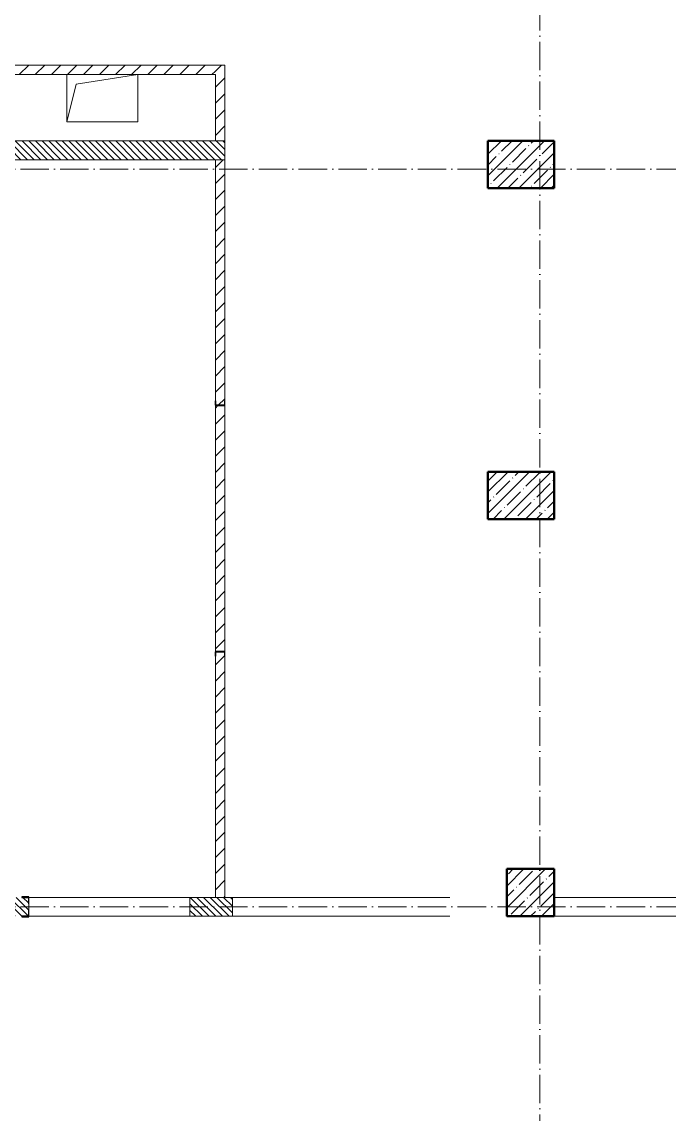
# Model space of a CAD drawing. Header units: millimetres. Extents: x -401725 to 250493, y 305116 to 802890.
# Drawn here: x 226054 to 232895, y 512105 to 523654 of the extents above; entities that cross this region are included whole.
import ezdxf

# ---------------------------------------------------------------- set-up
doc = ezdxf.new("R2010")
doc.units = ezdxf.units.MM
doc.linetypes.add('50_200_ШТРИХ_1Т_ш5_п1_п1_', pattern=[700, 500, -100, 0, -100])
for name, color, linetype, lineweight in [('A-FLOR-____-OTLN', 7, 'Continuous', 9), ('A-GENM-____-MCUT', 7, 'Continuous', 25), ('A-GENM-____-OTLN', 7, 'Continuous', 9), ('A-GENM-____-OTLN-1', 7, 'Continuous', 25), ('A-WALL-____-MCUT', 7, 'Continuous', 13), ('A-WALL-____-PATT-1', 7, 'Continuous', 9), ('A-WALL-FNSH-MCUT-1', 7, 'Continuous', 9), ('I-WALL-____-OTLN', 7, 'Continuous', 9), ('S-COLS-____-MCUT', 7, 'Continuous', 50), ('S-COLS-____-OTLN', 7, 'Continuous', 9), ('S-GRID-____-OTLN-1', 7, '50_200_ШТРИХ_1Т_ш5_п1_п1_', 9)]:
    doc.layers.add(name, color=color, linetype=linetype, lineweight=lineweight)
pattern_1 = [(135, (142429.057, 459015.94), (-35.35534, -35.35534), [])]
pattern_2 = [(45, (142429.06, 459015.94), (-84.85281, 84.85281), [])]

# ---------------------------------------------------------------- blocks, each defined once
blk = doc.blocks.new('BSC_Колонна _Прямоугольная - 500х500-V95-АР1_План отверстий 3 этажа в осях 1-64_Ю-ЯЯ')
at = {"layer": 'S-COLS-____-OTLN'}
h = blk.add_hatch(dxfattribs=at)
h.set_pattern_fill('FP_100', color=256, style=0, pattern_type=2)
h.set_pattern_definition([(315, (-55431.04, 89000), (114.04925, 114.04925), []), (315, (-55431.04, 88885.95), (114.04925, 114.04925), [201.613, -40.323, 3.353, -36.97])])
h.paths.add_polyline_path([(-250, 250), (-250, -250), (250, -250), (250, 250)], flags=0)
at = {"layer": 'S-COLS-____-MCUT'}
for p, q in [((250, 250), (-250, 250)), ((-250, 250), (-250, -250)), ((250, -250), (250, 250)), ((-250, -250), (250, -250))]:
    blk.add_line(p, q, dxfattribs=at)
blk = doc.blocks.new('BSC_Колонна _Прямоугольная - 500х700-V124-АР1_План отверстий 3 этажа в осях 1-64_Ю-ЯЯ')
at = {"layer": 'S-COLS-____-OTLN'}
h = blk.add_hatch(dxfattribs=at)
h.set_pattern_fill('FP_129', color=256, style=0, pattern_type=2)
h.set_pattern_definition([(315, (-63131.04, 88900), (114.04925, 114.04925), []), (315, (-63131.04, 88785.95), (114.04925, 114.04925), [201.613, -40.323, 3.353, -36.97])])
h.paths.add_polyline_path([(-250, 350), (-250, -350), (250, -350), (250, 350)], flags=0)
at = {"layer": 'S-COLS-____-MCUT'}
for p, q in [((250, 350), (-250, 350)), ((-250, 350), (-250, -350)), ((250, -350), (250, 350)), ((-250, -350), (250, -350))]:
    blk.add_line(p, q, dxfattribs=at)
blk = doc.blocks.new('BSC_Колонна _Прямоугольная - 500х700-V127-АР1_План отверстий 3 этажа в осях 1-64_Ю-ЯЯ')
at = {"layer": 'S-COLS-____-OTLN'}
h = blk.add_hatch(dxfattribs=at)
h.set_pattern_fill('FP_132', color=256, style=0, pattern_type=2)
h.set_pattern_definition([(315, (-59631.04, 88900), (114.04925, 114.04925), []), (315, (-59631.04, 88785.95), (114.04925, 114.04925), [201.613, -40.323, 3.353, -36.97])])
h.paths.add_polyline_path([(-250, 350), (-250, -350), (250, -350), (250, 350)], flags=0)
at = {"layer": 'S-COLS-____-MCUT'}
for p, q in [((250, 350), (-250, 350)), ((-250, 350), (-250, -350)), ((250, -350), (250, 350)), ((-250, -350), (250, -350))]:
    blk.add_line(p, q, dxfattribs=at)
blk = doc.blocks.new('Фахверк_СКБ_Уголок - 200_3550-28267367-АР1_План отверстий 3 этажа в осях 1-64_Ю-ЯЯ')
at = {"layer": 'A-GENM-____-MCUT'}
for p, q in [((200, 156), (125, 156)), ((125, 156), (125, 81)), ((131, 81), (131, 150)), ((131, 150), (200, 150)), ((200, 150), (200, 156)), ((125, 81), (131, 81)), ((131, 19), (125, 19)), ((125, 19), (125, -56)), ((131, -50), (131, 19)), ((125, -56), (200, -56)), ((200, -50), (131, -50)), ((200, -56), (200, -50))]:
    blk.add_line(p, q, dxfattribs=at)
blk = doc.blocks.new('154_Фахверк_СКБ_Швеллер - Тип_100_3960-28318856-АР1_План отверстий 3 этажа в осях 1-64_Ю-ЯЯ')
at = {"layer": 'A-GENM-____-MCUT'}
for p, q in [((175, 50), (125, 50)), ((125, 50), (125, -50)), ((128, 47), (175, 47)), ((128, -47), (128, 47)), ((175, 47), (175, 50)), ((125, -50), (175, -50)), ((175, -47), (128, -47)), ((175, -50), (175, -47))]:
    blk.add_line(p, q, dxfattribs=at)
blk = doc.blocks.new('AR_Отверстие прямоугольное _в плите_ - AR_Отверстие прямоугольное _в плите_-30552795-АР1_План отверстий 3 этажа в осях 1-64_Ю-ЯЯ')
at = {"layer": 'A-GENM-____-OTLN'}
for p, q in [((-375, 250), (-375, -250)), ((-275, 150), (375, 250)), ((375, -250), (375, 250)), ((-375, -250), (-275, 150)), ((-375, -250), (375, -250))]:
    blk.add_line(p, q, dxfattribs=at)

msp = doc.modelspace()

# ---------------------------------------------------------------- hatches: boundary and pattern name
at = {"layer": 'A-WALL-____-PATT-1'}
h = msp.add_hatch(dxfattribs=at)
h.set_pattern_fill('FP_7', color=256, style=0, pattern_type=2)
h.set_pattern_definition(pattern_2)
h.paths.add_polyline_path([(228099.0567, 523096.983), (228099.0567, 523196.983), (225954.0567, 523196.983), (225954.0567, 523193.983), (225907.0567, 523193.983), (225907.0567, 523099.983), (225954.0567, 523099.983), (225954.0567, 523096.983), (227253.3166, 523096.983)], flags=0)
h.paths.add_polyline_path([(222879.0567, 523096.983), (222879.0567, 523099.983), (222926.0567, 523099.983), (222926.0567, 523193.983), (222879.0567, 523193.983), (222879.0567, 523196.983), (220829.0567, 523196.983), (220829.0567, 523096.983), (221950.9237, 523096.983)], flags=0)
h.paths.add_polyline_path([(222929.0567, 523096.983), (224654.0567, 523096.983), (224654.0567, 523196.983), (222929.0567, 523196.983), (222929.0567, 523099.983)], flags=0)
h.paths.add_polyline_path([(218779.0567, 523096.983), (220779.0567, 523096.983), (220779.0567, 523099.983), (220826.0567, 523099.983), (220826.0567, 523193.983), (220779.0567, 523193.983), (220779.0567, 523196.983), (218779.0567, 523196.983)], flags=0)
h = msp.add_hatch(dxfattribs=at)
h.set_pattern_fill('FP_7', color=256, style=0, pattern_type=2)
h.set_pattern_definition(pattern_2)
h.paths.add_polyline_path([(228199.0567, 522396.983), (228199.0567, 523196.983), (228099.0567, 523196.983), (228099.0567, 522396.983)], flags=0)
h = msp.add_hatch(dxfattribs=at)
h.set_pattern_fill('FP_9', color=256, style=0, pattern_type=2)
h.set_pattern_definition(pattern_1)
h.paths.add_polyline_path([(228199.0567, 522196.983), (228199.0567, 522396.983), (225929.0567, 522396.983), (225929.0567, 522196.983), (227253.3166, 522196.983)], flags=0)
h = msp.add_hatch(dxfattribs=at)
h.set_pattern_fill('FP_7', color=256, style=0, pattern_type=2)
h.set_pattern_definition(pattern_2)
h.paths.add_polyline_path([(228199.0567, 514396.983), (228199.0567, 516946.983), (228196.0567, 516946.983), (228196.0567, 516993.983), (228102.0567, 516993.983), (228102.0567, 516946.983), (228099.0567, 516946.983), (228099.0567, 514396.983), (228196.0567, 514396.983)], flags=0)
h.paths.add_polyline_path([(228199.0567, 516996.983), (228199.0567, 519596.983), (228099.0567, 519596.983), (228099.0567, 516996.983), (228196.0567, 516996.983)], flags=0)
h.paths.add_polyline_path([(228196.0567, 519599.983), (228196.0567, 519646.983), (228199.0567, 519646.983), (228199.0567, 522196.983), (228099.0567, 522196.983), (228099.0567, 519646.983), (228102.0567, 519646.983), (228102.0567, 519599.983)], flags=0)
h = msp.add_hatch(dxfattribs=at)
h.set_pattern_fill('FP_9', color=256, style=0, pattern_type=2)
h.set_pattern_definition(pattern_1)
h.paths.add_polyline_path([(228279.0567, 514196.983), (228279.0567, 514396.983), (227829.0567, 514396.983), (227829.0567, 514196.983)], flags=0)
h.paths.add_polyline_path([(226054.0567, 514196.983), (226123.0567, 514196.983), (226123.0567, 514265.983), (226129.0567, 514265.983), (226129.0567, 514327.983), (226123.0567, 514327.983), (226123.0567, 514396.983), (225829.0567, 514396.983), (225829.0567, 514196.983)], flags=0)

# ---------------------------------------------------------------- linework, layer by layer
at = {"layer": 'A-FLOR-____-OTLN'}
for p, q in [((226529.0567, 522596.983), (226529.0567, 523096.983)), ((227279.0567, 523096.983), (227279.0567, 522596.983)), ((227279.0567, 522596.983), (226529.0567, 522596.983))]:
    msp.add_line(p, q, dxfattribs=at)
at = {"layer": 'A-WALL-____-MCUT'}
for p, q in [((228199.0567, 522396.983), (225929.0567, 522396.983)), ((228199.0567, 522196.983), (228199.0567, 522396.983)), ((225929.0567, 522196.983), (228199.0567, 522196.983)), ((226129.0567, 514265.983), (226129.0567, 514327.983)), ((228279.0567, 514396.983), (227829.0567, 514396.983)), ((227829.0567, 514396.983), (227829.0567, 514196.983)), ((228279.0567, 514196.983), (228279.0567, 514396.983)), ((227829.0567, 514196.983), (228279.0567, 514196.983))]:
    msp.add_line(p, q, dxfattribs=at)
at = {"layer": 'A-WALL-FNSH-MCUT-1'}
for p, q in [((228199.0567, 523196.983), (225954.0567, 523196.983)), ((225954.0567, 523096.983), (228099.0567, 523096.983)), ((228099.0567, 523096.983), (228099.0567, 522396.983)), ((228199.0567, 522396.983), (228199.0567, 523196.983)), ((228099.0567, 522196.983), (228099.0567, 519646.983)), ((228199.0567, 519646.983), (228199.0567, 522196.983)), ((228099.0567, 519596.983), (228099.0567, 516996.983)), ((228199.0567, 516996.983), (228199.0567, 519596.983)), ((228099.0567, 516946.983), (228099.0567, 514396.983)), ((228199.0567, 514396.983), (228199.0567, 516946.983))]:
    msp.add_line(p, q, dxfattribs=at)
at = {"layer": 'I-WALL-____-OTLN'}
for p, q in [((226129.0567, 514396.983), (227829.0552, 514396.983)), ((228279.0567, 514396.983), (230577.6529, 514396.983)), ((231177.6529, 514396.983), (231179.0567, 514396.983)), ((231679.0567, 514396.983), (235679.0567, 514396.983)), ((227829.0552, 514196.983), (226129.0567, 514196.983)), ((230577.6529, 514196.983), (228279.0567, 514196.983)), ((231179.0567, 514196.983), (231177.6529, 514196.983)), ((235679.0567, 514196.983), (231679.0567, 514196.983))]:
    msp.add_line(p, q, dxfattribs=at)
at = {"layer": 'S-GRID-____-OTLN-1', "color": 251, "ltscale": 0.6, "true_color": 0x636466}
for p, q in [((231529.0567, 549908.7924), (231529.0567, 498996.983)), ((246503.4633, 522096.983), (137760.2865, 522096.983)), ((246503.4633, 514296.983), (137760.2865, 514296.983))]:
    msp.add_line(p, q, dxfattribs=at)

# ---------------------------------------------------------------- block references
at = {"layer": 'A-GENM-____-OTLN'}
msp.add_blockref('AR_Отверстие прямоугольное _в плите_ - AR_Отверстие прямоугольное _в плите_-30552795-АР1_План отверстий 3 этажа в осях 1-64_Ю-ЯЯ', (226904.0567, 522846.983), dxfattribs=at)
at = {"layer": 'A-GENM-____-OTLN-1'}
for name, p, rotation in [('154_Фахверк_СКБ_Швеллер - Тип_100_3960-28318856-АР1_План отверстий 3 этажа в осях 1-64_Ю-ЯЯ', (228149.0567, 519471.983), 89.99999999999987), ('154_Фахверк_СКБ_Швеллер - Тип_100_3960-28318856-АР1_План отверстий 3 этажа в осях 1-64_Ю-ЯЯ', (228149.0567, 517121.983), 269.9999999999998), ('Фахверк_СКБ_Уголок - 200_3550-28267367-АР1_План отверстий 3 этажа в осях 1-64_Ю-ЯЯ', (226254.0567, 514346.983), 180)]:
    msp.add_blockref(name, p, dxfattribs=dict(at, rotation=rotation))
at = {"layer": 'S-COLS-____-OTLN', "rotation": 89.9999999999999}
for name, p in [('BSC_Колонна _Прямоугольная - 500х700-V124-АР1_План отверстий 3 этажа в осях 1-64_Ю-ЯЯ', (231329.0567, 522146.983)), ('BSC_Колонна _Прямоугольная - 500х700-V127-АР1_План отверстий 3 этажа в осях 1-64_Ю-ЯЯ', (231329.0567, 518646.983)), ('BSC_Колонна _Прямоугольная - 500х500-V95-АР1_План отверстий 3 этажа в осях 1-64_Ю-ЯЯ', (231429.0567, 514446.983))]:
    msp.add_blockref(name, p, dxfattribs=at)

doc.saveas('drawing.dxf')
